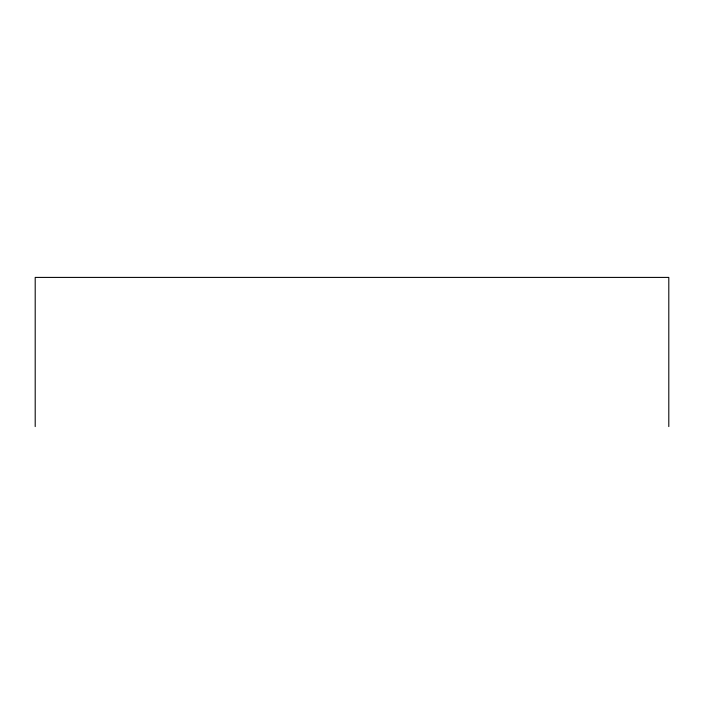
<?xml version="1.0" encoding="UTF-8"?>
<svg xmlns="http://www.w3.org/2000/svg" width="704" height="704" viewBox="0 0 704 704"><rect width="100%" height="100%" fill="white"/><g stroke="black" fill="none" stroke-linecap="round" stroke-linejoin="round"><path stroke-width="1.06" d="M668.8 426.589L668.8 277.411L35.2 277.411L35.2 426.589"/></g></svg>
